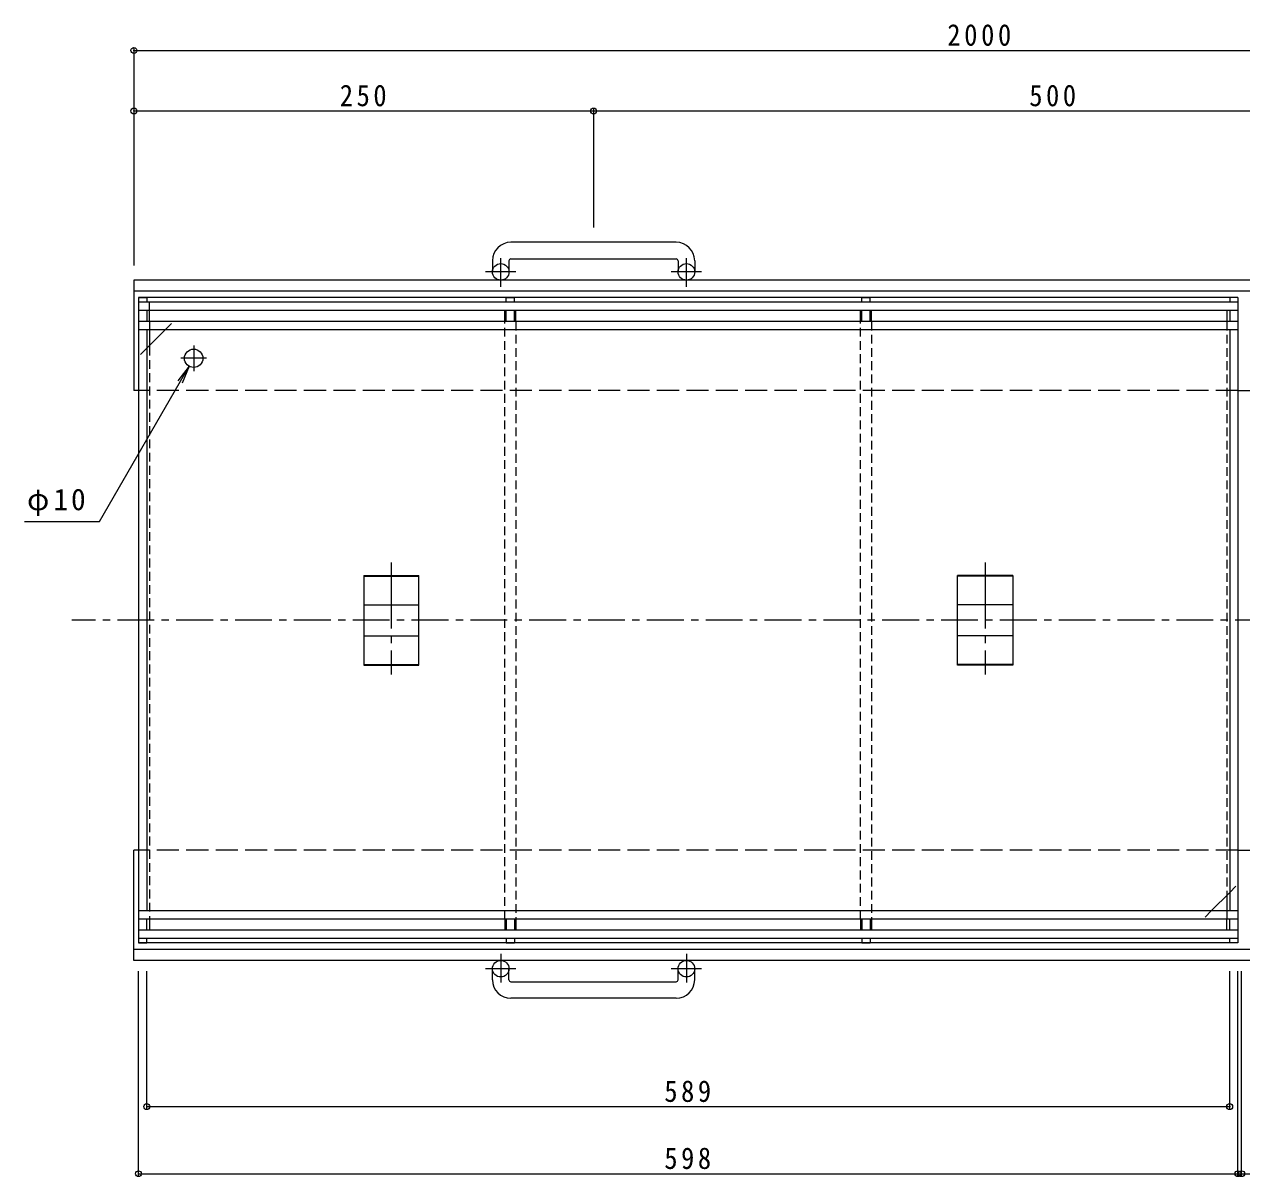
# Model space of a CAD drawing. Units: millimetres, scale not verified. Extents: x -818 to 1119, y -778 to 761.
# Drawn here: x -818 to -156, y -399 to 228 of the extents above; entities that cross this region are included whole.
import ezdxf

# ---------------------------------------------------------------- set-up
doc = ezdxf.new("R2010")
doc.units = ezdxf.units.MM
doc.header["$LTSCALE"] = 4
doc.header["$PDMODE"] = 32
doc.header["$PDSIZE"] = 3.2
for name, pattern in [('CHAIN1', [8, 5, -1, 1, -1]), ('CHAIN2', [12, 9, -1, 1, -1]), ('DASHED1', [1.8, 1.2, -0.6]), ('DASHED3', [4, 3, -1])]:
    doc.linetypes.add(name, pattern=pattern)
for name, color, linetype, lineweight in [('0-1_躯体', 2, 'Continuous', 9), ('0-2_仕上', 7, 'Continuous', 9), ('0-3_建具', 4, 'Continuous', 9), ('0-4_その他', 7, 'Continuous', 9)]:
    doc.layers.add(name, color=color, linetype=linetype, lineweight=lineweight)
doc.styles.add('ＭＳ ゴシック', font='')
doc.styles.get('ＭＳ ゴシック').set_extended_font_data('MS Gothic')

msp = doc.modelspace()

# ---------------------------------------------------------------- linework, layer by layer
at = {"layer": '0-1_躯体', "linetype": 'DASHED3'}
for p, q in [((-157.693, 28.889), (-758.192, 28.889)), ((-157.693, -221.112), (-758.192, -221.112))]:
    msp.add_line(p, q, dxfattribs=at)
at = {"layer": '0-1_躯体'}
for p, q in [((-157.693, 28.889), (170.621, 28.889)), ((-157.693, -221.112), (170.621, -221.112))]:
    msp.add_line(p, q, dxfattribs=at)
at = {"layer": '0-2_仕上'}
for p, q in [((-755.692, 79.389), (-755.692, -271.612)), ((-755.692, 79.389), (-751.192, 79.389)), ((-157.692, 76.889), (-755.692, 76.889)), ((-751.192, 79.389), (-751.192, 76.889)), ((-551.192, 76.889), (-551.192, 79.389)), ((-362.192, 79.389), (-357.692, 79.389)), ((-362.192, 76.889), (-362.192, 79.389)), ((-357.692, 76.889), (-357.692, 79.389)), ((-162.193, 79.389), (-162.193, 76.889)), ((-157.692, 79.389), (-162.193, 79.389)), ((-157.692, 79.389), (-157.692, -271.612)), ((-157.692, 72.389), (-755.692, 72.389)), ((-157.692, 66.389), (-755.692, 66.389)), ((-751.192, 72.389), (-751.192, 66.389)), ((-555.693, 66.389), (-555.693, 72.389)), ((-551.192, 66.389), (-551.192, 72.389)), ((-362.192, 66.389), (-362.192, 72.389)), ((-357.692, 66.389), (-357.692, 72.389)), ((-162.193, 72.389), (-162.193, 66.389)), ((-157.692, 61.889), (-755.692, 61.889)), ((-751.192, 61.889), (-751.192, -254.112)), ((-741.192, 61.889), (-751.192, 51.889)), ((-162.193, 61.889), (-162.193, -254.112)), ((-172.193, -254.112), (-162.193, -244.112)), ((-157.692, -254.112), (-755.692, -254.112)), ((-157.692, -258.612), (-755.692, -258.612)), ((-157.692, -264.612), (-755.692, -264.612)), ((-751.192, -264.612), (-751.192, -258.612)), ((-555.693, -258.612), (-555.693, -264.612)), ((-551.192, -258.612), (-551.192, -264.612)), ((-362.192, -258.612), (-362.192, -264.612)), ((-357.692, -258.612), (-357.692, -264.612)), ((-162.193, -264.612), (-162.193, -258.612)), ((-157.692, -269.112), (-755.692, -269.112)), ((-751.192, -271.612), (-751.192, -269.112)), ((-551.192, -269.112), (-551.192, -271.612)), ((-362.192, -269.112), (-362.192, -271.612)), ((-357.692, -269.112), (-357.692, -271.612)), ((-162.193, -271.612), (-162.193, -269.112)), ((-755.692, -271.612), (-751.192, -271.612)), ((-362.192, -271.612), (-357.692, -271.612)), ((-157.692, -271.612), (-162.193, -271.612))]:
    msp.add_line(p, q, dxfattribs=at)
at = {"layer": '0-2_仕上', "color": 2}
for p, q in [((-157.692, 79.389), (-755.692, 79.389)), ((-749.692, 66.389), (-749.692, 72.389)), ((-556.443, 66.389), (-556.443, 72.389)), ((-550.442, 66.389), (-550.442, 72.389)), ((-362.943, 66.389), (-362.943, 72.389)), ((-356.942, 66.389), (-356.942, 72.389)), ((-163.692, 72.389), (-163.692, 66.389)), ((-749.692, 61.889), (-749.692, 52.639)), ((-163.692, -245.612), (-163.692, -254.112)), ((-749.692, -258.612), (-749.692, -264.612)), ((-556.443, -258.612), (-556.443, -264.612)), ((-550.442, -258.612), (-550.442, -264.612)), ((-362.943, -258.612), (-362.943, -264.612)), ((-356.942, -258.612), (-356.942, -264.612)), ((-163.692, -264.612), (-163.692, -258.612)), ((-157.692, -271.612), (-755.692, -271.612))]:
    msp.add_line(p, q, dxfattribs=at)
at = {"layer": '0-2_仕上', "color": 2, "linetype": 'DASHED1'}
for p, q in [((-749.692, 72.389), (-749.692, 76.889)), ((-749.692, 66.389), (-749.692, 61.889)), ((-556.443, -258.612), (-556.443, 66.389)), ((-550.442, 66.389), (-550.442, -258.612)), ((-362.943, -258.612), (-362.943, 66.389)), ((-356.942, 66.389), (-356.942, -258.612)), ((-163.692, 66.389), (-163.692, -245.612)), ((-749.692, 52.639), (-749.692, -258.612)), ((-163.692, -254.112), (-163.692, -258.612))]:
    msp.add_line(p, q, dxfattribs=at)
at = {"layer": '0-2_仕上', "linetype": 'DASHED1'}
for p, q in [((-741.192, 61.889), (-736.692, 66.389)), ((-751.192, 51.889), (-755.692, 47.389)), ((-162.193, -244.112), (-157.692, -239.612)), ((-172.193, -254.112), (-176.693, -258.612))]:
    msp.add_line(p, q, dxfattribs=at)
at = {"layer": '0-2_仕上', "linetype": 'CHAIN2'}
for p, q in [((-725.692, 53.389), (-725.692, 39.389)), ((-718.692, 46.389), (-732.692, 46.389)), ((-618.192, -64.59), (-618.192, -125.619)), ((-295.192, -64.59), (-295.192, -125.619))]:
    msp.add_line(p, q, dxfattribs=at)
at = {"layer": '0-2_仕上', "color": 3}
for p, q in [((-633.192, -71.657), (-633.192, -120.566)), ((-633.192, -71.657), (-603.192, -71.657)), ((-633.192, -72.157), (-603.192, -72.157)), ((-603.192, -120.566), (-603.192, -71.657)), ((-310.192, -120.566), (-310.192, -71.657)), ((-280.192, -71.657), (-310.192, -71.657)), ((-280.192, -72.157), (-310.192, -72.157)), ((-280.192, -71.657), (-280.192, -120.566)), ((-633.192, -87.746), (-603.192, -87.746)), ((-280.192, -87.746), (-310.192, -87.746)), ((-633.192, -104.478), (-603.192, -104.478)), ((-280.192, -104.478), (-310.192, -104.478)), ((-633.192, -120.066), (-603.192, -120.066)), ((-633.192, -120.566), (-603.192, -120.566)), ((-280.192, -120.066), (-310.192, -120.066)), ((-280.192, -120.566), (-310.192, -120.566))]:
    msp.add_line(p, q, dxfattribs=at)
at = {"layer": '0-2_仕上', "linetype": 'CHAIN1'}
msp.add_line((212.845, -96.112), (-792.013, -96.112), dxfattribs=at)
at = {"layer": '0-2_仕上'}
for points in [[(-555.693, 76.889), (-555.693, 79.389), (-551.192, 79.389)], [(-555.693, -269.112), (-555.693, -271.612), (-551.192, -271.612)]]:
    msp.add_lwpolyline(points, dxfattribs=at)
msp.add_circle((-725.692, 46.389), 5, dxfattribs=at)
at = {"layer": '0-3_建具'}
for p, q in [((-463.193, 109.488), (-553.192, 109.488)), ((-563.193, 99.488), (-563.193, 93.388)), ((-554.193, 99.488), (-554.193, 93.388)), ((-553.192, 100.488), (-463.192, 100.488)), ((-462.193, 99.488), (-462.193, 93.388)), ((-453.193, 99.488), (-453.193, 93.388)), ((-758.192, 88.888), (-758.192, 28.889)), ((170.621, 88.888), (-758.192, 88.888)), ((170.621, 82.888), (-758.192, 82.888)), ((-758.192, -281.112), (-758.192, -221.112)), ((170.621, -275.112), (-758.192, -275.112)), ((170.621, -281.112), (-758.192, -281.112)), ((-563.193, -291.712), (-563.193, -285.611)), ((-554.193, -291.712), (-554.193, -285.611)), ((-462.193, -291.712), (-462.193, -285.611)), ((-453.193, -291.712), (-453.193, -285.611)), ((-553.192, -292.712), (-463.192, -292.712)), ((-463.193, -301.711), (-553.192, -301.711))]:
    msp.add_line(p, q, dxfattribs=at)
at = {"layer": '0-3_建具', "linetype": 'CHAIN1'}
for p, q in [((-558.693, 85.281), (-558.693, 100.879)), ((-457.692, 85.281), (-457.692, 100.879)), ((-550.53, 93.388), (-566.937, 93.388)), ((-449.529, 93.388), (-465.937, 93.388)), ((-558.693, -277.504), (-558.693, -293.102)), ((-457.692, -277.504), (-457.692, -293.102)), ((-550.53, -285.611), (-566.937, -285.611)), ((-449.529, -285.611), (-465.937, -285.611))]:
    msp.add_line(p, q, dxfattribs=at)
at = {"layer": '0-3_建具'}
for centre in [(-558.693, 93.388), (-457.693, 93.388), (-558.693, -285.611), (-457.693, -285.611)]:
    msp.add_circle(centre, 4.5, dxfattribs=at)
for centre, radius, start, end in [((-553.192, 99.488), 10, 90, 180), ((-463.193, 99.488), 10, 0, 90), ((-553.192, 99.488), 1, 90, 180), ((-463.192, 99.488), 1, 0, 90), ((-553.192, -291.712), 10, 180, 270), ((-553.192, -291.712), 1, 180, 270), ((-463.193, -291.712), 10, 270, 0), ((-463.192, -291.712), 1, 270, 0)]:
    msp.add_arc(centre, radius, start, end, dxfattribs=at)
at = {"layer": '0-4_その他'}
for p, q in [((-758.192, 215.026), (-758.192, 96.888)), ((-758.192, 213.826), (170.621, 213.826)), ((-758.192, 180.907), (-508.193, 180.907)), ((-508.193, 182.107), (-508.193, 117.488)), ((-508.193, 180.907), (-8.192, 180.907)), ((-776.971, -42.429), (-728.192, 42.059)), ((-728.192, 42.059), (-734.28, 34.125)), ((-728.192, 42.059), (-732.019, 32.82)), ((-817.788, -42.429), (-776.971, -42.429)), ((-755.693, -398.301), (-755.693, -286.957)), ((-751.192, -361.828), (-751.192, -286.957)), ((-162.193, -361.828), (-162.193, -286.957)), ((-157.693, -398.301), (-157.693, -286.957)), ((-155.693, -398.301), (-155.693, -286.957)), ((-751.192, -360.628), (-162.193, -360.628)), ((-755.693, -397.101), (-157.693, -397.101)), ((-157.693, -397.101), (-155.693, -397.101)), ((-155.693, -397.101), (170.621, -397.101))]:
    msp.add_line(p, q, dxfattribs=at)
for p in [(-758.192, 213.826), (-758.192, 180.907), (-508.193, 180.907), (-751.192, -360.628), (-162.193, -360.628), (-755.693, -397.101), (-157.693, -397.101), (-155.693, -397.101)]:
    msp.add_point(p, dxfattribs=at)

# ---------------------------------------------------------------- texts
at = {"layer": '0-4_その他', "color": 2, "char_height": 11.73, "attachment_point": 7, "style": 'ＭＳ ゴシック'}
for s, insert in [('\\T1.28;\\W0.9;2000', (-315.786, 216.226)), ('\\T1.27;\\W0.9;250', (-646.192, 183.307)), ('\\T1.27;\\W0.9;500', (-271.193, 183.307)), ('\\T1.19;φ10', (-816.341, -39.421)), ('\\T1.27;\\W0.9;589', (-469.693, -358.228)), ('\\T1.27;\\W0.9;598', (-469.693, -394.701))]:
    msp.add_mtext(s, dxfattribs=dict(at, insert=insert))

doc.saveas('drawing.dxf')
